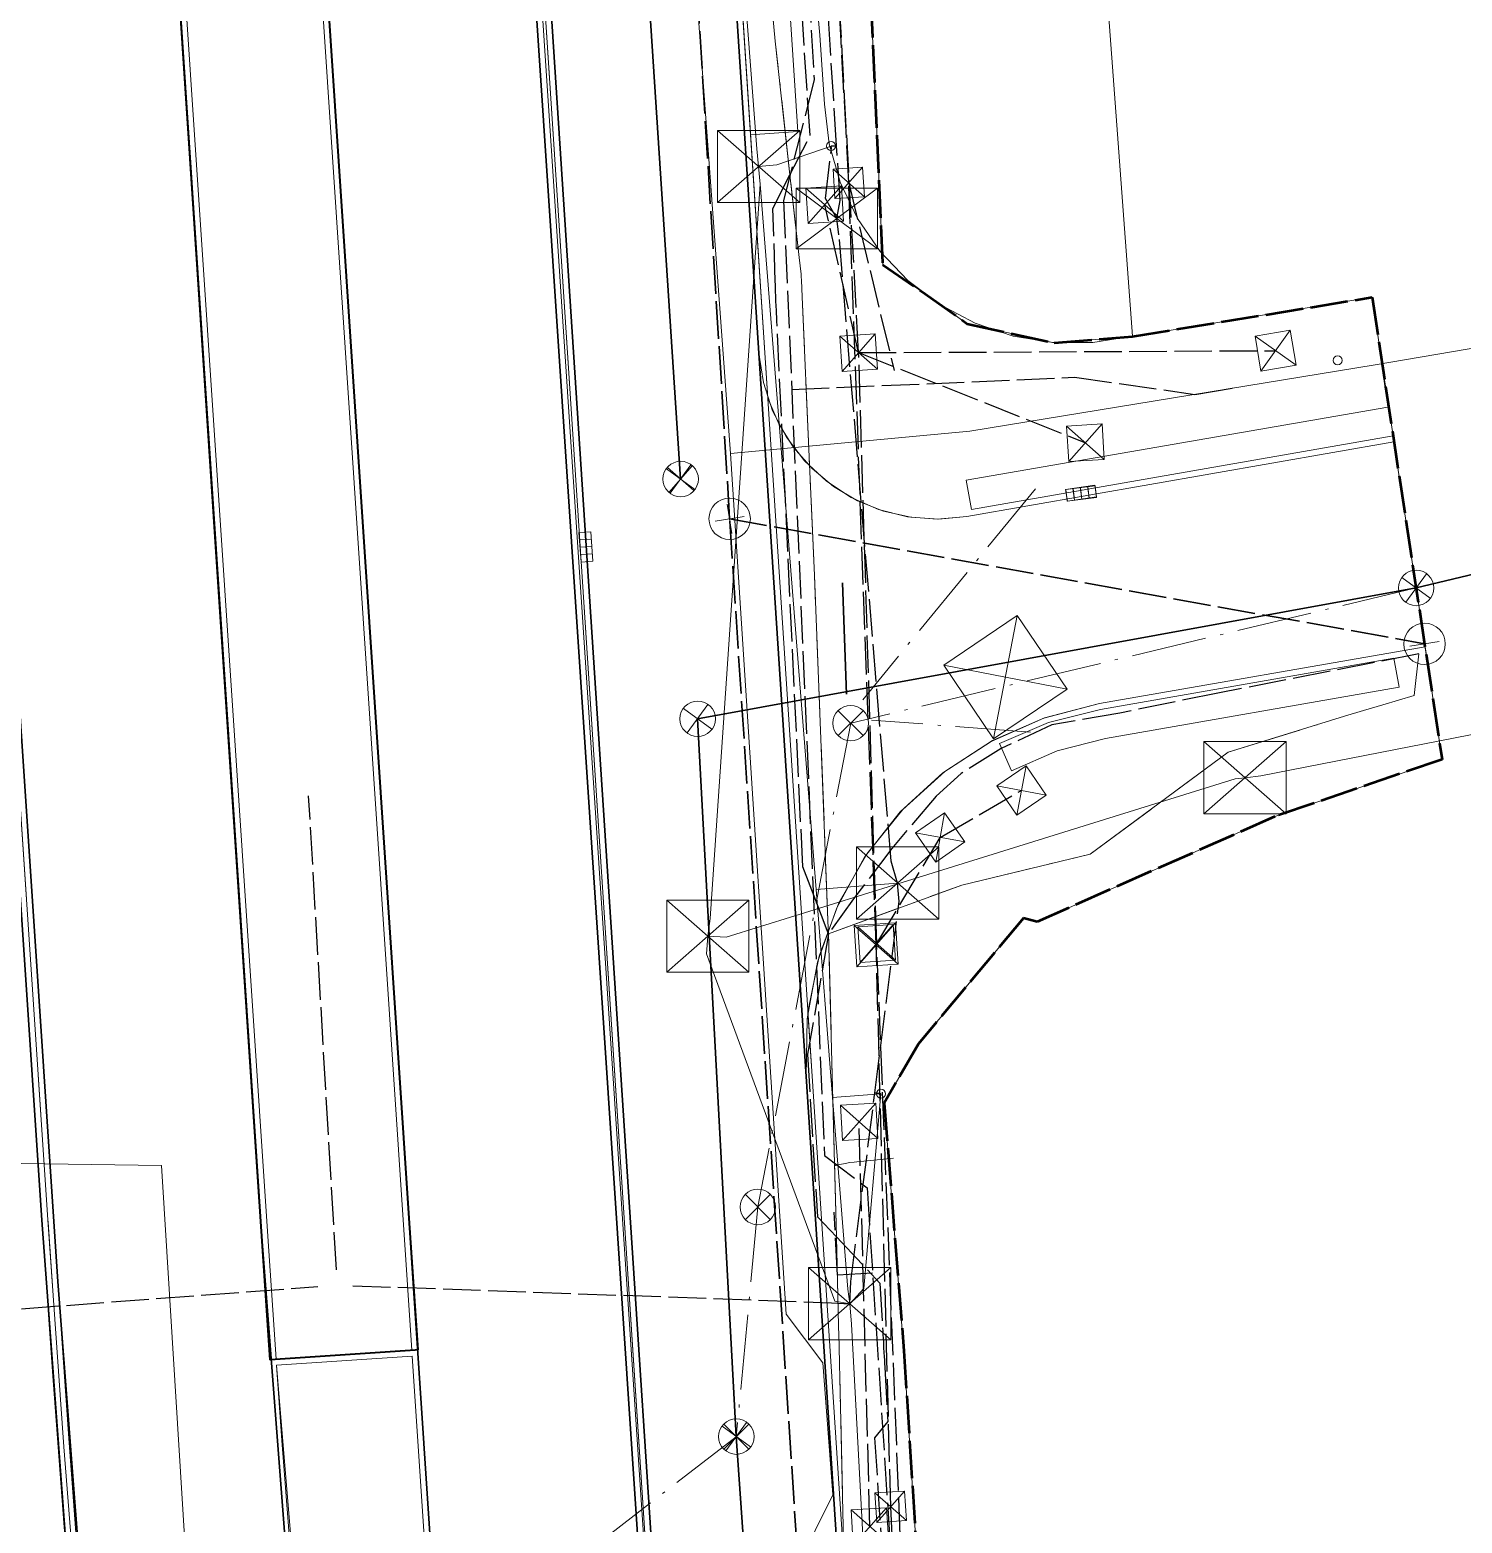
# Model space of a CAD drawing. Header units: metres. Extents: x 105014 to 106600, y 111320 to 118425.
# Drawn here: x 105885.7 to 105934.1, y 117416 to 117466.5 of the extents above; entities that cross this region are included whole.
import ezdxf

# ---------------------------------------------------------------- set-up
doc = ezdxf.new("R2010")
doc.units = ezdxf.units.M
doc.linetypes.add('DASHDOT', pattern=[3.556, 2.54, -0.508, 0, -0.508])
doc.linetypes.add('DASHED', pattern=[1.524, 1.27, -0.254])
for name, color, linetype, lineweight in [('00-BASE-LIMITE', 7, 'DASHED', 50), ('00-BASE-UE', 42, 'DASHED', 25), ('10-PAV-BOCACALLE', 9, 'CONTINUOUS', 13), ('10-PAV-CALZADA-BRT', 12, 'CONTINUOUS', 30), ('10-PAV-CALZADA-MIXTA', 8, 'CONTINUOUS', 30), ('10-PAV-ESTACION-TM', 1, 'CONTINUOUS', 40), ('10-PAV-SARDINEL', 252, 'CONTINUOUS', 13), ('20-EP-ZONA-DURA', 253, 'CONTINUOUS', 13), ('20-EP-ZONA-VERDE', 84, 'CONTINUOUS', 13), ('30-RED-ENEL-NODOS', 11, 'CONTINUOUS', 13), ('30-RED-ENEL-PROY', 1, 'DASHED', 25), ('30-RED-ETB-CAMARA', 151, 'CONTINUOUS', 13), ('30-RED-ETB-EXIST', 145, 'CONTINUOUS', 13), ('30-RED-ETB-PROY', 5, 'DASHED', 25), ('30-RED-MOVISTAR-CAMARA', 141, 'CONTINUOUS', 13), ('30-RED-MOVISTAR-PROY', 4, 'DASHED', 25), ('30-RED-VANTI-EXIST', 52, 'CONTINUOUS', 13), ('30-RED-VANTI-PROY', 2, 'DASHED', 25), ('30-RED-VANTI-RETIRO', 8, 'DASHDOT', 13), ('35-RH-ACUE-MENOR-EXIST', 151, 'CONTINUOUS', 13), ('35-RH-ACUE-MENOR-PROY', 5, 'DASHED', 25), ('35-RH-PLUV-COLECTOR', 96, 'CONTINUOUS', 30), ('35-RH-PLUV-NODOS', 94, 'CONTINUOUS', 13), ('35-RH-PLUV-RETIRO', 8, 'DASHDOT', 13), ('36-RH-SAN-COLECTOR-PROY', 6, 'DASHED', 35), ('36-RH-SAN-POZOS', 216, 'CONTINUOUS', 13), ('60-PREDIAL-LOTE', 42, 'CONTINUOUS', 13)]:
    doc.layers.add(name, color=color, linetype=linetype, lineweight=lineweight)

# ---------------------------------------------------------------- blocks, each defined once
blk = doc.blocks.new('CAM_ETB_T_14')
for p, q in [((-1.39, -1.22), (1.39, 1.22)), ((-1.39, 1.22), (1.39, -1.22))]:
    blk.add_line(p, q)
blk.add_lwpolyline([(-1.39, -1.22), (1.39, -1.22), (1.39, 1.22), (-1.39, 1.22)], close=True)
blk = doc.blocks.new('CAM_ETB_T_13')
for p, q in [((-1.375, -1.025), (1.375, 1.025)), ((-1.375, 1.025), (1.375, -1.025))]:
    blk.add_line(p, q)
blk.add_lwpolyline([(-1.375, -1.025), (1.375, -1.025), (1.375, 1.025), (-1.375, 1.025)], close=True)
blk = doc.blocks.new('CAM_ETB_T_14A')
for p, q in [((-1.39, -1.22), (1.39, 1.22)), ((-1.39, 1.22), (1.39, -1.22))]:
    blk.add_line(p, q)
blk.add_lwpolyline([(-1.39, -1.22), (1.39, -1.22), (1.39, 1.22), (-1.39, 1.22)], close=True)
blk = doc.blocks.new('POSTE')
blk.add_circle((0, 0), 0.15)
blk = doc.blocks.new('CAJA_ENEL')
for p, q in [((-0.6, -0.6), (0.6, 0.6)), ((-0.6, 0.6), (0.6, -0.6))]:
    blk.add_line(p, q)
blk.add_lwpolyline([(-0.6, -0.6), (0.6, -0.6), (0.6, 0.6), (-0.6, 0.6)], close=True)
blk = doc.blocks.new('CT_ENEL')
for p, q in [((-1.5, -1.5), (1.5, 1.5)), ((-1.5, 1.5), (1.5, -1.5))]:
    blk.add_line(p, q)
blk.add_lwpolyline([(-1.5, -1.5), (1.5, -1.5), (1.5, 1.5), (-1.5, 1.5)], close=True)
blk = doc.blocks.new('CAM_MOV_CS_275')
for p, q in [((-0.5, -0.5), (0.5, 0.5)), ((-0.5, 0.5), (0.5, -0.5))]:
    blk.add_line(p, q)
blk.add_lwpolyline([(-0.5, -0.5), (0.5, -0.5), (0.5, 0.5), (-0.5, 0.5)], close=True)
blk = doc.blocks.new('CAM_MOV_CS_276')
for p, q in [((-0.7, -0.7), (0.7, 0.7)), ((-0.7, 0.7), (0.7, -0.7))]:
    blk.add_line(p, q)
blk.add_lwpolyline([(-0.7, -0.7), (0.7, -0.7), (0.7, 0.7), (-0.7, 0.7)], close=True)
blk = doc.blocks.new('POZO_SAN')
for p, q in [((-0.5, 0), (0.5, 0)), ((0, -0.5), (0, 0.5))]:
    blk.add_line(p, q)
blk.add_circle((0, 0), 0.7)
blk = doc.blocks.new('POZO_PLUV')
for p, q in [((-0.42, -0.42), (0.42, 0.42)), ((-0.42, 0.42), (0.42, -0.42))]:
    blk.add_line(p, q)
blk.add_circle((0, 0), 0.6)
blk = doc.blocks.new('SUMIDERO')
for p, q in [((-0.25, -0.2), (-0.25, 0.2)), ((0, -0.2), (0, 0.2)), ((0.25, -0.2), (0.25, 0.2))]:
    blk.add_line(p, q)
blk.add_lwpolyline([(-0.5, -0.2), (0.5, -0.2), (0.5, 0.2), (-0.5, 0.2)], close=True)

msp = doc.modelspace()

# ---------------------------------------------------------------- linework, layer by layer
at = {"layer": '00-BASE-LIMITE'}
msp.add_lwpolyline([(105913.3553, 117484.2497), (105914.5071, 117458.5561), (105915.9401, 117457.5785), (105917.3609, 117456.5647), (105920.3029, 117455.9203), (105922.9451, 117456.1331), (105931.0421, 117457.4581), (105933.4061, 117441.8441), (105927.7601, 117439.9151), (105919.7241, 117436.3551), (105919.2601, 117436.4751), (105915.7121, 117432.2341), (105914.5581, 117430.2241), (105915.2231, 117421.8611), (105915.9441, 117410.4401)], dxfattribs=at)
at = {"layer": '00-BASE-UE'}
msp.add_lwpolyline([(105913.3553, 117484.2497), (105914.5071, 117458.5561), (105915.9401, 117457.5785), (105917.3609, 117456.5647), (105920.3029, 117455.9203), (105922.9451, 117456.1331), (105931.0421, 117457.4581), (105933.4061, 117441.8441), (105927.7601, 117439.9151), (105919.7241, 117436.3551), (105919.2601, 117436.4751), (105915.7121, 117432.2341), (105914.5581, 117430.2241), (105915.2231, 117421.8611), (105915.9441, 117410.4401)], dxfattribs=at)
at = {"layer": '10-PAV-BOCACALLE'}
msp.add_lwpolyline([(105931.7809, 117452.5777), (105932.8293, 117445.653), (105921.8349, 117443.7311), (105919.9489, 117443.2408), (105918.1671, 117442.4517), (105916.5365, 117441.3846), (105915.1002, 117440.0676), (105913.8959, 117438.5356), (105912.9555, 117436.8288), (105912.3038, 117434.9923), (105911.9578, 117433.0746), (105911.9269, 117431.1261), (105910.3257, 117455.5724), (105910.4753, 117454.5777), (105910.789, 117453.622), (105911.258, 117452.7321), (105911.869, 117451.9331), (105912.6049, 117451.2474), (105913.4451, 117450.6942), (105914.3658, 117450.2892), (105915.3412, 117450.0437), (105916.344, 117449.9646), (105917.3459, 117450.0541), (105931.7809, 117452.5777)], close=True, dxfattribs=at)
at = {"layer": '10-PAV-CALZADA-BRT'}
for points in [[(105905.1241, 117329.6289), (105904.1029, 117342.0577), (105893.0977, 117507.61), (105890.2717, 117550.1217), (105890.1861, 117551.4089), (105890.1003, 117552.6957), (105890.0141, 117553.9819), (105889.9273, 117555.2675), (105889.8395, 117556.5523), (105889.7507, 117557.8345), (105889.6605, 117559.1177), (105889.5687, 117560.3999), (105889.4751, 117561.6815), (105888.7606, 117574.1956), (105888.4431, 117586.7261)], [(105882.9785, 117584.4545), (105893.5419, 117425.5473), (105895.1807, 117404.3226), (105897.2725, 117383.1377), (105904.5071, 117317.0921), (105905.2214, 117308.7833), (105905.5469, 117300.4503), (105905.4831, 117292.1111), (105905.4192, 117283.7719), (105905.7447, 117275.4389), (105906.4589, 117267.1301), (105914.9533, 117189.5829), (105916.6047, 117177.2078), (105918.8371, 117164.9242), (105921.6455, 117152.7593)], [(105911.4741, 117189.2018), (105890.3867, 117381.7125), (105890.3143, 117382.3755), (105890.2423, 117383.0382), (105888.2314, 117403.603), (105886.6443, 117424.2049), (105877.8369, 117556.2667), (105875.9939, 117583.9903)], [(105900.0885, 117507.9806), (105918.1927, 117235.6379)]]:
    msp.add_lwpolyline(points, dxfattribs=at)
at = {"layer": '10-PAV-CALZADA-MIXTA'}
for points in [[(105875.5457, 117584.6099), (105886.1051, 117426.2769), (105887.1478, 117412.2086), (105888.3981, 117398.1573), (105888.7381, 117394.6319), (105892.1176, 117359.5874), (105907.4615, 117200.4745), (105907.5158, 117199.9117), (105907.6165, 117198.8691), (105907.7719, 117197.2638), (105907.837, 117196.5939), (105907.9283, 117195.6584), (105908.0855, 117194.0531), (105908.1621, 117193.2764), (105908.2443, 117192.4481), (105908.4933, 117189.9595), (105909.0761, 117184.4347), (105909.5779, 117180.0187), (105910.2369, 117174.7261), (105910.8755, 117170.1035), (105911.6759, 117164.9269), (105912.4919, 117160.2355)], [(105901.8511, 117584.4067), (105901.9395, 117583.2057), (105902.0259, 117582.0057), (105902.1107, 117580.8065), (105902.1937, 117579.6085), (105902.2757, 117578.4087), (105902.3561, 117577.2133), (105902.4357, 117576.0191), (105902.5145, 117574.8259), (105902.5929, 117573.6337), (105902.6709, 117572.4427), (105908.8355, 117478.3238), (105909.4537, 117468.8855), (105910.3257, 117455.5724), (105911.9269, 117431.1261), (105912.5804, 117421.1473), (105913.4026, 117408.5933), (105915.2515, 117380.3655), (105916.0827, 117367.6759), (105916.7363, 117357.6973), (105917.8277, 117341.0329), (105918.4813, 117331.0543)], [(105918.4665, 117235.6525), (105896.4343, 117572.0341), (105896.3563, 117573.2251), (105896.2781, 117574.4161), (105896.1993, 117575.6071), (105896.1199, 117576.7979), (105896.0397, 117577.9887), (105895.9585, 117579.1795), (105895.8759, 117580.3703), (105895.7919, 117581.5609), (105895.7061, 117582.7513), (105895.6183, 117583.9417)]]:
    msp.add_lwpolyline(points, dxfattribs=at)
at = {"layer": '10-PAV-ESTACION-TM'}
msp.add_lwpolyline([(105893.8108, 117421.5582), (105893.4188, 117427.3986), (105891.9474, 117449.5341), (105891.2442, 117460.1119), (105885.9274, 117540.0936), (105890.9161, 117540.4274), (105893.0977, 117507.61), (105898.5115, 117426.1701), (105898.7997, 117421.8891), (105898.7961, 117421.8889), (105898.709, 117421.8831), (105893.8152, 117421.5569), (105893.8108, 117421.5582)], close=True, dxfattribs=at)
at = {"layer": '10-PAV-SARDINEL'}
for points in [[(105907.4615, 117200.4745), (105892.1176, 117359.5874), (105888.7381, 117394.6319), (105888.3981, 117398.1573), (105888.1553, 117400.7107), (105887.9194, 117403.2647), (105887.6904, 117405.8194), (105887.4682, 117408.3746), (105887.2528, 117410.9305), (105887.0444, 117413.4869), (105886.8428, 117416.0439), (105886.6481, 117418.6014), (105886.4602, 117421.1594), (105886.2792, 117423.7179), (105886.1051, 117426.2769), (105875.5457, 117584.6099)], [(105875.7453, 117584.6233), (105886.3047, 117426.2904), (105886.4788, 117423.7318), (105886.6597, 117421.1738), (105886.8475, 117418.6163), (105887.0422, 117416.0594), (105887.2438, 117413.5029), (105887.4522, 117410.947), (105887.6675, 117408.3917), (105887.8896, 117405.837), (105888.1186, 117403.2829), (105888.3545, 117400.7294), (105888.5972, 117398.1764), (105888.9372, 117394.6511), (105892.3167, 117359.6066), (105907.6606, 117200.4937)], [(105918.4813, 117331.0543), (105917.8277, 117341.0329), (105916.7363, 117357.6973), (105916.0827, 117367.6759), (105915.2515, 117380.3655), (105913.4026, 117408.5933), (105912.5804, 117421.1473), (105911.9269, 117431.1261), (105910.3257, 117455.5724), (105909.4537, 117468.8855), (105908.8355, 117478.3238), (105902.6709, 117572.4427), (105902.5929, 117573.6337), (105902.5145, 117574.8259), (105902.4357, 117576.0191), (105902.3561, 117577.2133), (105902.2757, 117578.4087), (105902.1937, 117579.6085), (105902.1107, 117580.8065), (105902.0259, 117582.0057), (105901.9395, 117583.2057), (105901.8511, 117584.4067)], [(105902.0506, 117584.4216), (105902.139, 117583.2203), (105902.2254, 117582.02), (105902.3102, 117580.8205), (105902.3932, 117579.6222), (105902.4752, 117578.4222), (105902.5557, 117577.2267), (105902.6353, 117576.0324), (105902.7141, 117574.8391), (105902.7925, 117573.6468), (105902.8705, 117572.4558), (105909.0351, 117478.3369), (105909.6533, 117468.8986), (105910.5253, 117455.5855), (105912.1265, 117431.1392), (105912.78, 117421.1604), (105913.6022, 117408.6064), (105915.4511, 117380.3786), (105916.2823, 117367.689), (105916.9359, 117357.7104), (105918.0273, 117341.046), (105918.6809, 117331.0674)], [(105911.2753, 117189.18), (105890.1879, 117381.6908), (105888.9372, 117394.6511), (105888.5972, 117398.1764), (105888.3545, 117400.7294), (105888.1186, 117403.2829), (105887.8896, 117405.837), (105887.6675, 117408.3917), (105887.4522, 117410.947), (105887.2438, 117413.5029), (105887.0422, 117416.0594), (105886.8475, 117418.6163), (105886.6597, 117421.1738), (105886.4788, 117423.7318), (105886.3107, 117426.2019), (105886.3048, 117426.2904), (105877.6373, 117556.2534), (105875.7943, 117583.977)], [(105875.9939, 117583.9903), (105877.8369, 117556.2667), (105886.6443, 117424.2049), (105886.8195, 117421.6279), (105887.0013, 117419.0514), (105887.1897, 117416.4754), (105887.3848, 117413.8999), (105887.5865, 117411.3249), (105887.7948, 117408.7504), (105888.0098, 117406.1764), (105888.2314, 117403.603), (105888.4596, 117401.0302), (105888.6944, 117398.458), (105888.9358, 117395.8864), (105889.1839, 117393.3154), (105889.4386, 117390.7451), (105889.6999, 117388.1755), (105889.9678, 117385.6065), (105890.2423, 117383.0382), (105890.3143, 117382.3755), (105890.3867, 117381.7125), (105911.4741, 117189.2018)], [(105918.2669, 117235.6394), (105896.2347, 117572.021), (105896.1567, 117573.212), (105896.0785, 117574.403), (105895.9997, 117575.5939), (105895.9204, 117576.7846), (105895.8402, 117577.9752), (105895.759, 117579.1658), (105895.6764, 117580.3564), (105895.5924, 117581.5467), (105895.5066, 117582.7368), (105895.4189, 117583.9269)], [(105895.6183, 117583.9417), (105895.7061, 117582.7513), (105895.7919, 117581.5609), (105895.8759, 117580.3703), (105895.9585, 117579.1795), (105896.0397, 117577.9887), (105896.1199, 117576.7979), (105896.1993, 117575.6071), (105896.2781, 117574.4161), (105896.3563, 117573.2251), (105896.4343, 117572.0341), (105918.4665, 117235.6525)], [(105918.1927, 117235.6379), (105900.0885, 117507.9806)], [(105900.2881, 117507.9939), (105909.8176, 117364.6403), (105918.2669, 117235.6394)]]:
    msp.add_lwpolyline(points, dxfattribs=at)
for points in [[(105898.7961, 117421.8889), (105898.5965, 117421.8757), (105892.8981, 117507.5967), (105890.7165, 117540.414), (105890.9161, 117540.4274), (105893.0977, 117507.61), (105898.7961, 117421.8889)], [(105894.0155, 117421.5717), (105893.816, 117421.558), (105893.7219, 117422.8924), (105893.5419, 117425.5473), (105885.9274, 117540.0936), (105886.127, 117540.107), (105893.7415, 117425.5607), (105893.9214, 117422.9062), (105894.0155, 117421.5717)]]:
    msp.add_lwpolyline(points, close=True, dxfattribs=at)
at = {"layer": '20-EP-ZONA-DURA'}
for points in [[(105896.4741, 117568.3667), (105909.8176, 117364.6403), (105900.2881, 117507.9939), (105897.4559, 117550.5992), (105897.3703, 117551.8868), (105897.2845, 117553.1751), (105897.1981, 117554.4638), (105897.1108, 117555.7531), (105897.0226, 117557.0432), (105896.9332, 117558.3356), (105896.8424, 117559.6271), (105896.75, 117560.919), (105896.6556, 117562.2117), (105896.5591, 117563.5046), (105896.4601, 117564.7982), (105896.3587, 117566.0922), (105896.2545, 117567.3866), (105896.1747, 117568.3471), (105896.4741, 117568.3667)], [(105918.4521, 117442.3769), (105918.8579, 117441.4605), (105920.4054, 117442.1289), (105922.0381, 117442.5483), (105931.9515, 117444.2847), (105931.7797, 117445.2697), (105921.8655, 117443.5333), (105920.1144, 117443.0862), (105918.4521, 117442.3769)], [(105894.0291, 117421.3722), (105898.6098, 117421.6761), (105900.2275, 117397.3414), (105900.2642, 117396.7887), (105896.1118, 117396.3919), (105896.0913, 117396.6036), (105894.0291, 117421.3722)], [(105894.0291, 117421.3722), (105896.0913, 117396.6036), (105896.0662, 117396.8622), (105895.8079, 117399.605), (105895.5572, 117402.3485), (105895.3141, 117405.0927), (105895.0786, 117407.8376), (105894.8506, 117410.583), (105894.6303, 117413.3292), (105894.4175, 117416.0759), (105894.2124, 117418.8231), (105894.0291, 117421.3722)]]:
    msp.add_lwpolyline(points, close=True, dxfattribs=at)
for points in [[(105913.3553, 117484.2497), (105914.5071, 117458.5561), (105915.9401, 117457.5785), (105917.3609, 117456.5647), (105920.3029, 117455.9203), (105922.9451, 117456.1331), (105931.0421, 117457.4581), (105931.3973, 117455.1119), (105931.3827, 117455.0867), (105931.5607, 117453.8471), (105931.5779, 117453.7485), (105917.3315, 117451.2741), (105917.5035, 117450.2847), (105931.7511, 117452.7751), (105931.781, 117452.5777), (105917.3459, 117450.0541), (105916.4046, 117449.9652), (105915.4611, 117450.0253), (105914.5387, 117450.2329), (105913.6604, 117450.5828), (105912.8479, 117451.0663), (105912.1215, 117451.6715), (105911.4992, 117452.3832), (105910.9964, 117453.1839), (105910.6256, 117454.0536), (105910.5253, 117455.5855), (105910.0427, 117462.9517), (105911.6389, 117463.0563), (105911.2989, 117468.2451)], [(105913.6022, 117408.6064), (105912.78, 117421.1604), (105912.1265, 117431.1392), (105911.984, 117433.3142), (105912.3601, 117435.1956), (105913.0311, 117436.993), (105913.9801, 117438.6606), (105915.1827, 117440.1555), (105916.6082, 117441.4397), (105918.2202, 117442.4803), (105919.9774, 117443.2506), (105921.8349, 117443.7311), (105932.8294, 117445.653), (105932.8294, 117445.653), (105933.4061, 117441.8441), (105927.7601, 117439.9151), (105919.7241, 117436.3551), (105919.2601, 117436.4751), (105915.7121, 117432.2341), (105914.5581, 117430.2241), (105915.2231, 117421.8611), (105915.9441, 117410.4401)]]:
    msp.add_lwpolyline(points, dxfattribs=at)
at = {"layer": '20-EP-ZONA-VERDE'}
for points in [[(105911.6389, 117463.0563), (105910.0427, 117462.9517), (105909.7029, 117468.1407), (105911.2989, 117468.2451), (105911.6389, 117463.0563)], [(105931.7509, 117452.7751), (105917.5035, 117450.2847), (105917.3315, 117451.2741), (105931.5779, 117453.7485), (105931.5607, 117453.8471), (105931.3827, 117455.0867), (105931.3973, 117455.1119), (105931.7509, 117452.7751)], [(105931.9515, 117444.2847), (105922.0381, 117442.5483), (105920.4054, 117442.1289), (105918.8579, 117441.4605), (105918.4521, 117442.3769), (105920.1144, 117443.0862), (105921.8655, 117443.5333), (105931.7797, 117445.2697), (105931.9515, 117444.2847)]]:
    msp.add_lwpolyline(points, close=True, dxfattribs=at)
at = {"layer": '30-RED-ENEL-PROY'}
for points in [[(105913.6947, 117455.5883), (105912.3359, 117480.4279)], [(105913.6947, 117455.5883), (105912.5489, 117460.5885)], [(105913.6947, 117455.5883), (105927.7835, 117455.6549)], [(105914.3071, 117435.6239), (105913.6947, 117455.5883)], [(105913.6947, 117455.5883), (105921.3545, 117452.5437)], [(105916.4511, 117439.2081), (105919.1935, 117440.7961)], [(105914.3071, 117435.6239), (105916.4511, 117439.2081)], [(105915.7057, 117400.3929), (105914.3071, 117435.6239)], [(105914.0765, 117415.9185), (105913.7123, 117429.5969)]]:
    msp.add_lwpolyline(points, dxfattribs=at)
at = {"layer": '30-RED-ETB-EXIST'}
for points in [[(105910.315, 117461.877), (105910.258, 117462.471), (105905.128, 117529.886), (105905.068, 117530.062)], [(105910.315, 117461.877), (105910.928, 117461.935), (105912.764, 117462.57)], [(105908.6, 117435.871), (105908.675, 117436.465), (105910.372, 117461.282), (105910.315, 117461.877)], [(105915.009, 117437.664), (105912.259, 117437.446), (105910.372, 117461.282), (105910.315, 117461.877)], [(105926.752, 117441.225), (105927.284, 117441.289), (105965.065, 117448.672), (105965.701, 117448.616)], [(105915.017, 117437.639), (105926.416, 117441.188), (105926.752, 117441.225)], [(105908.6, 117435.871), (105909.215, 117435.832), (105915.017, 117437.639)], [(105914.45, 117430.546), (105912.815, 117430.417), (105912.259, 117437.446), (105915.009, 117437.664)], [(105913.394, 117423.452), (105912.895, 117423.534), (105908.559, 117435.276), (105908.6, 117435.871)], [(105913.394, 117423.452), (105913.327, 117423.945), (105912.815, 117430.417), (105914.45, 117430.546)], [(105913.394, 117423.452), (105913.873, 117423.965), (105914.45, 117430.546)], [(105916.326, 117369.179), (105913.449, 117422.763), (105913.394, 117423.452)]]:
    msp.add_lwpolyline(points, dxfattribs=at)
at = {"layer": '30-RED-ETB-PROY'}
for points in [[(105912.764, 117462.57), (105912.951, 117462.582), (105909.305, 117519.379)], [(105912.962, 117460.124), (105912.581, 117460.798), (105912.773, 117462.5), (105912.764, 117462.57)], [(105912.962, 117460.124), (105913.071, 117460.728), (105912.951, 117462.582), (105912.764, 117462.57)], [(105915.009, 117437.664), (105914.795, 117438.401), (105913.03, 117459.575), (105912.962, 117460.124)], [(105896.051, 117424.595), (105895.114, 117440.617)], [(105914.45, 117430.546), (105914.242, 117430.573), (105915.063, 117437.041), (105915.009, 117437.664)], [(105913.394, 117423.452), (105913.435, 117424.202), (105914.242, 117430.573), (105914.45, 117430.546)], [(105879.412, 117421.725), (105879.33, 117422.824), (105895.42, 117424.032)], [(105896.609, 117424.06), (105912.782, 117423.483), (105913.394, 117423.452)]]:
    msp.add_lwpolyline(points, dxfattribs=at)
at = {"layer": '30-RED-MOVISTAR-PROY'}
for points in [[(105913.3629, 117461.3237), (105912.3365, 117480.4413)], [(105914.2901, 117435.5737), (105913.3629, 117461.3237)], [(105913.3629, 117461.3237), (105914.8965, 117454.9902)], [(105914.7781, 117416.5879), (105914.2901, 117435.5737)], [(105915.7105, 117400.4153), (105914.7781, 117416.5879)]]:
    msp.add_lwpolyline(points, dxfattribs=at)
at = {"layer": '30-RED-VANTI-EXIST'}
for points in [[(105911.3751, 117461.595), (105910.8729, 117466.1183), (105908.9499, 117486.6793), (105907.5965, 117500.7689), (105906.2167, 117515.8187), (105904.4637, 117534.1197), (105903.0987, 117549.1947), (105901.8554, 117562.2905)], [(105911.6852, 117458.8013), (105911.3751, 117461.595)], [(105911.7478, 117458.2381), (105911.6852, 117458.8013)], [(105911.7623, 117458.038), (105911.7573, 117458.1519), (105911.7478, 117458.2381)], [(105911.7871, 117457.4692), (105911.7623, 117458.038)], [(105912.0229, 117452.0701), (105911.7871, 117457.4692)], [(105912.6701, 117436.1338), (105912.1983, 117448.0533), (105912.0229, 117452.0701)], [(105931.3999, 117443.6888), (105932.4653, 117444.0001), (105932.6171, 117445.4115)], [(105930.1121, 117443.302), (105930.7544, 117443.5002)], [(105930.7544, 117443.5002), (105931.3999, 117443.6888)], [(105912.6776, 117435.9522), (105917.1797, 117437.5959), (105921.5215, 117438.6413), (105926.1755, 117442.0877), (105930.1121, 117443.302)], [(105912.6776, 117435.9522), (105912.6701, 117436.1338)], [(105912.9443, 117425.7066), (105912.8609, 117429.0237), (105912.6776, 117435.9522)], [(105913.5452, 117428.2354), (105913.7277, 117428.2527)], [(105913.7277, 117428.2527), (105913.8717, 117428.2672)], [(105913.8717, 117428.2672), (105914.8755, 117428.3649)], [(105912.8939, 117428.1221), (105912.9122, 117428.1257)], [(105912.9122, 117428.1257), (105913.0549, 117428.1538)], [(105913.0549, 117428.1538), (105913.2346, 117428.1893)], [(105913.2346, 117428.1893), (105913.3937, 117428.2207), (105913.5452, 117428.2354)], [(105913.0196, 117422.7084), (105912.9443, 117425.7066)], [(105913.0357, 117422.0401), (105913.0196, 117422.7084)], [(105913.0368, 117422.0361), (105913.0357, 117422.0401)], [(105913.0495, 117421.3716), (105913.0368, 117422.0361)], [(105914.1838, 117390.3987), (105913.9431, 117394.9603), (105913.3997, 117405.3629), (105913.2333, 117413.3911), (105913.0569, 117420.9927), (105913.0495, 117421.3716)]]:
    msp.add_lwpolyline(points, dxfattribs=at)
at = {"layer": '30-RED-VANTI-PROY'}
for points in [[(105911.3751, 117461.595), (105912.0553, 117462.9273), (105911.3271, 117473.9593), (105910.8107, 117482.9491), (105909.7119, 117500.2421), (105909.8755, 117501.4313), (105909.7123, 117503.9631), (105909.2823, 117504.7207), (105908.2703, 117518.5863), (105907.5207, 117530.1599), (105906.2213, 117547.0719), (105904.5733, 117546.9541), (105903.6186, 117561.3107)], [(105910.8794, 117458.0033), (105910.7973, 117460.4633), (105911.3751, 117461.595)], [(105910.8834, 117457.8822), (105910.8794, 117458.0033)], [(105910.8873, 117457.765), (105910.8834, 117457.8822)], [(105910.8913, 117457.6456), (105910.8873, 117457.765)], [(105910.8959, 117457.5096), (105910.8913, 117457.6456)], [(105910.9017, 117457.3353), (105910.8959, 117457.5096)], [(105910.9099, 117457.1612), (105910.9017, 117457.3353)], [(105910.9164, 117457.0255), (105910.9099, 117457.1612)], [(105910.922, 117456.9061), (105910.9164, 117457.0255)], [(105910.9276, 117456.789), (105910.922, 117456.9061)], [(105910.9333, 117456.6681), (105910.9276, 117456.789)], [(105912.2447, 117437.0786), (105911.8083, 117438.2147), (105910.9333, 117456.6681)], [(105932.6171, 117445.4115), (105925.8865, 117444.0939), (105922.5143, 117443.4091), (105920.2267, 117443.0099), (105918.5059, 117442.2127), (105917.1645, 117441.3675), (105916.3111, 117440.6011), (105914.8133, 117438.8341), (105913.5237, 117437.1309), (105912.6776, 117435.9522)], [(105912.6333, 117436.0668), (105912.2447, 117437.0786)], [(105912.6776, 117435.9522), (105911.9703, 117431.8813), (105912.2997, 117426.3903), (105912.9443, 117425.7066)], [(105912.6776, 117435.9522), (105912.6333, 117436.0668)], [(105912.9443, 117425.7066), (105914.4167, 117424.1449), (105914.5018, 117422.6393)], [(105914.5018, 117422.6393), (105914.5087, 117422.5185)], [(105914.5087, 117422.5185), (105914.5153, 117422.4013)], [(105914.5153, 117422.4013), (105914.522, 117422.2821)], [(105914.522, 117422.2821), (105914.5297, 117422.1465)], [(105914.5297, 117422.1465), (105914.5388, 117421.9846)], [(105914.5388, 117421.9846), (105914.5402, 117421.9599)], [(105914.5402, 117421.9599), (105914.5494, 117421.7984)], [(105914.5494, 117421.7984), (105914.5571, 117421.6626)], [(105914.5773, 117421.3054), (105914.6809, 117419.4725), (105914.2337, 117418.9189), (105915.2551, 117403.0995), (105914.5361, 117401.6307), (105914.7139, 117399.0021), (105915.9791, 117396.8063), (105916.4286, 117389.7164)], [(105914.5571, 117421.6626), (105914.5638, 117421.5433)], [(105914.5638, 117421.5433), (105914.5704, 117421.4264)], [(105914.5704, 117421.4264), (105914.5773, 117421.3054)]]:
    msp.add_lwpolyline(points, dxfattribs=at)
at = {"layer": '30-RED-VANTI-RETIRO'}
for points in [[(105911.3751, 117461.595), (105910.8729, 117466.1183), (105908.9499, 117486.6793), (105907.5965, 117500.7689), (105906.2167, 117515.8187), (105904.4637, 117534.1197), (105903.0987, 117549.1947), (105901.8554, 117562.2905)], [(105911.6852, 117458.8013), (105911.3751, 117461.595)], [(105911.7478, 117458.2381), (105911.6852, 117458.8013)], [(105911.7623, 117458.038), (105911.7573, 117458.1519), (105911.7478, 117458.2381)], [(105911.7871, 117457.4692), (105911.7623, 117458.038)], [(105912.0229, 117452.0701), (105911.7871, 117457.4692)], [(105912.6701, 117436.1338), (105912.1983, 117448.0533), (105912.0229, 117452.0701)], [(105931.3999, 117443.6888), (105932.4653, 117444.0001), (105932.6171, 117445.4115)], [(105930.1121, 117443.302), (105930.7544, 117443.5002)], [(105930.7544, 117443.5002), (105931.3999, 117443.6888)], [(105912.6776, 117435.9522), (105917.1797, 117437.5959), (105921.5215, 117438.6413), (105926.1755, 117442.0877), (105930.1121, 117443.302)], [(105912.6776, 117435.9522), (105912.6701, 117436.1338)], [(105912.9443, 117425.7066), (105912.8609, 117429.0237), (105912.6776, 117435.9522)], [(105913.0196, 117422.7084), (105912.9443, 117425.7066)], [(105913.0357, 117422.0401), (105913.0196, 117422.7084)], [(105913.0368, 117422.0361), (105913.0357, 117422.0401)], [(105913.0495, 117421.3716), (105913.0368, 117422.0361)], [(105914.1838, 117390.3987), (105913.9431, 117394.9603), (105913.3997, 117405.3629), (105913.2333, 117413.3911), (105913.0569, 117420.9927), (105913.0495, 117421.3716)]]:
    msp.add_lwpolyline(points, dxfattribs=at)
at = {"layer": '35-RH-ACUE-MENOR-EXIST'}
for points in [[(105909.37, 117452.18), (105896.96, 117620.92)], [(105909.37, 117452.18), (105917.45, 117452.93), (105931.15, 117455.18), (105964.14, 117460.8), (105979.13, 117465.4), (105989.47, 117471.32), (106013.09, 117485.34), (106037.45, 117501.17), (106071.01, 117523.63), (106078.26, 117533.09), (106080.07, 117538.04), (106080.74, 117545.6), (106080.65, 117549.72), (106078.97, 117555.38), (106075.52, 117561.17), (106059.87, 117573.86), (106054.6, 117578.24), (106047.22, 117584.16)], [(105909.37, 117452.18), (105911.2465, 117423.0999)], [(105911.2465, 117423.0999), (105912.4867, 117421.4575), (105912.8282, 117417.0005)], [(105915.5235, 117357.9202), (105911.7802, 117414.7626), (105912.2744, 117415.8867), (105912.8291, 117417.0015)]]:
    msp.add_lwpolyline(points, dxfattribs=at)
at = {"layer": '35-RH-ACUE-MENOR-PROY'}
for points in [[(105901.8731, 117590.5967), (105904.0121, 117561.6038), (105905.7447, 117558.2488), (105908.0118, 117527.5221), (105909.8971, 117501.4721), (105912.1957, 117464.8188), (105911.1605, 117460.727), (105912.5427, 117428.4554), (105913.9786, 117427.3717), (105914.7618, 117415.2913), (105914.1592, 117401.2325), (105914.6359, 117395.8362), (105916.095, 117372.3699), (105917.0135, 117371.5909), (105917.3522, 117367.6981), (105916.4973, 117366.7617), (105917.0563, 117359.4945), (105917.4143, 117355.0265), (105918.1805, 117338.7989), (105919.7298, 117315.3397)], [(105911.4293, 117454.3421), (105920.9839, 117454.7548), (105925.0557, 117454.1791), (105926.4759, 117454.4124)], [(105914.1669, 117424.4846), (105912.9862, 117424.4103), (105912.8645, 117426.5406)]]:
    msp.add_lwpolyline(points, dxfattribs=at)
at = {"layer": '35-RH-PLUV-COLECTOR'}
for points in [[(105907.6805, 117451.3173), (105904.4016, 117501.4141)], [(105907.6805, 117451.3173), (105904.4016, 117501.4141)], [(105950.878, 117452.025), (105932.5288, 117447.6376)], [(105908.2563, 117443.2169), (105932.5288, 117447.6376)], [(105908.2563, 117443.2169), (105932.5288, 117447.6376)], [(105913.1466, 117447.8109), (105913.2895, 117444.0423)], [(105909.5621, 117418.9603), (105908.2563, 117443.2169)], [(105909.5621, 117418.9603), (105908.2563, 117443.2169)], [(105914.4433, 117349.1931), (105909.5621, 117418.9603)], [(105914.4433, 117349.1931), (105909.5621, 117418.9603)]]:
    msp.add_lwpolyline(points, dxfattribs=at)
at = {"layer": '35-RH-PLUV-RETIRO'}
for points in [[(105919.6742, 117450.9865), (105913.832, 117443.8599)], [(105932.5288, 117447.6376), (105913.4261, 117443.07), (105910.2906, 117426.7202), (105909.5621, 117418.9603)], [(105919.5056, 117442.7617), (105914.1252, 117443.1738)], [(105893.0836, 117406.2284), (105909.5621, 117418.9603)]]:
    msp.add_lwpolyline(points, dxfattribs=at)
at = {"layer": '36-RH-SAN-COLECTOR-PROY'}
for points in [[(105909.3368, 117449.974), (105906.22, 117500.82)], [(105909.3368, 117449.974), (105932.815, 117445.7477)], [(105912.7104, 117398.4432), (105909.3368, 117449.974)]]:
    msp.add_lwpolyline(points, dxfattribs=at)
at = {"layer": '60-PREDIAL-LOTE'}
msp.add_lwpolyline([(105916.4975, 117543.0563), (105922.9443, 117456.1417), (105922.9443, 117456.1417), (105921.6078, 117455.9273), (105920.2541, 117455.9301), (105918.9184, 117456.1499), (105917.6352, 117456.5811), (105916.4378, 117457.2124), (105915.3571, 117458.0277), (105914.4212, 117459.0056), (105913.6542, 117460.121), (105913.076, 117461.345), (105912.7015, 117462.6459), (105912.5406, 117463.9899), (105912.3836, 117466.3126), (105912.1625, 117468.7891)], dxfattribs=at)
msp.add_lwpolyline([(105880.3096, 117351.448), (105875.148, 117428.336), (105890.1465, 117428.1206), (105907.5098, 117148.0724), (105897.817, 117158.18), (105892.2728, 117163.1104), (105888.3224, 117195.3692), (105883.3985, 117318.9425), (105883.1337, 117325.5912), (105881.0632, 117351.1488), (105880.3096, 117351.448)], close=True, dxfattribs=at)

# ---------------------------------------------------------------- block references
at = {"layer": '30-RED-ENEL-NODOS'}
for name, p, rotation in [('CAJA_ENEL', (105912.5489, 117460.5885), 93.5), ('CAJA_ENEL', (105913.6946, 117455.5883), 93.8), ('CAJA_ENEL', (105927.7835, 117455.6549), 9.3), ('POSTE', (105929.8767, 117455.3278), 98.3), ('CAJA_ENEL', (105921.3544, 117452.5437), 93.4), ('CT_ENEL', (105918.6549, 117444.6221), 214.1), ('CT_ENEL', (105918.6549, 117444.6221), 214.1), ('CAJA_ENEL', (105919.1935, 117440.7959), 124.3), ('CAJA_ENEL', (105916.4511, 117439.208), 124.9), ('CAJA_ENEL', (105914.3071, 117435.6239), 93.8), ('CAJA_ENEL', (105913.7123, 117429.5968), 93.4), ('CAJA_ENEL', (105914.0765, 117415.9184), 93.4)]:
    msp.add_blockref(name, p, dxfattribs=dict(at, rotation=rotation))
at = {"layer": '30-RED-ETB-CAMARA'}
for name, p in [('CAM_ETB_T_14', (105910.315, 117461.877)), ('POSTE', (105912.764, 117462.57)), ('CAM_ETB_T_13', (105912.962, 117460.124)), ('CAM_ETB_T_14', (105926.752, 117441.225)), ('CAM_ETB_T_14', (105915.009, 117437.664)), ('CAM_ETB_T_14A', (105908.6, 117435.871)), ('POSTE', (105914.45, 117430.546)), ('CAM_ETB_T_14', (105913.394, 117423.452))]:
    msp.add_blockref(name, p, dxfattribs=at)
at = {"layer": '30-RED-MOVISTAR-CAMARA'}
for name, p, rotation in [('CAM_MOV_CS_275', (105913.3628, 117461.3237), 93.7), ('CAM_MOV_CS_276', (105914.29, 117435.5737), 93.8), ('CAM_MOV_CS_275', (105914.778, 117416.5879), 93.7)]:
    msp.add_blockref(name, p, dxfattribs=dict(at, rotation=rotation))
at = {"layer": '35-RH-PLUV-NODOS'}
for name, p, rotation in [('POZO_PLUV', (105907.6805, 117451.3173), 279), ('POZO_PLUV', (105907.6805, 117451.3173), 279), ('POZO_PLUV', (105907.6805, 117451.3173), 3.8), ('POZO_PLUV', (105907.6805, 117451.3173), 3.8), ('SUMIDERO', (105921.2106, 117450.8394), 8.6), ('SUMIDERO', (105921.2135, 117450.8294), 7.4), ('SUMIDERO', (105921.2135, 117450.8294), 7.4), ('SUMIDERO', (105904.4805, 117449.0254), 274), ('SUMIDERO', (105904.4805, 117449.0254), 274), ('SUMIDERO', (105904.4805, 117449.0254), 274), ('POZO_PLUV', (105932.5288, 117447.6376), 279), ('POZO_PLUV', (105932.5288, 117447.6376), 279), ('POZO_PLUV', (105908.2563, 117443.2169), 279), ('POZO_PLUV', (105908.2563, 117443.2169), 279), ('POZO_PLUV', (105909.5621, 117418.9603), 279), ('POZO_PLUV', (105909.5621, 117418.9603), 279)]:
    msp.add_blockref(name, p, dxfattribs=dict(at, rotation=rotation))
for p in [(105913.4261, 117443.07), (105910.2906, 117426.7202), (105909.5621, 117418.9603)]:
    msp.add_blockref('POZO_PLUV', p, dxfattribs=at)
at = {"layer": '36-RH-SAN-POZOS', "rotation": 279}
for p in [(105909.3368, 117449.974), (105932.815, 117445.7477)]:
    msp.add_blockref('POZO_SAN', p, dxfattribs=at)

doc.saveas('drawing.dxf')
